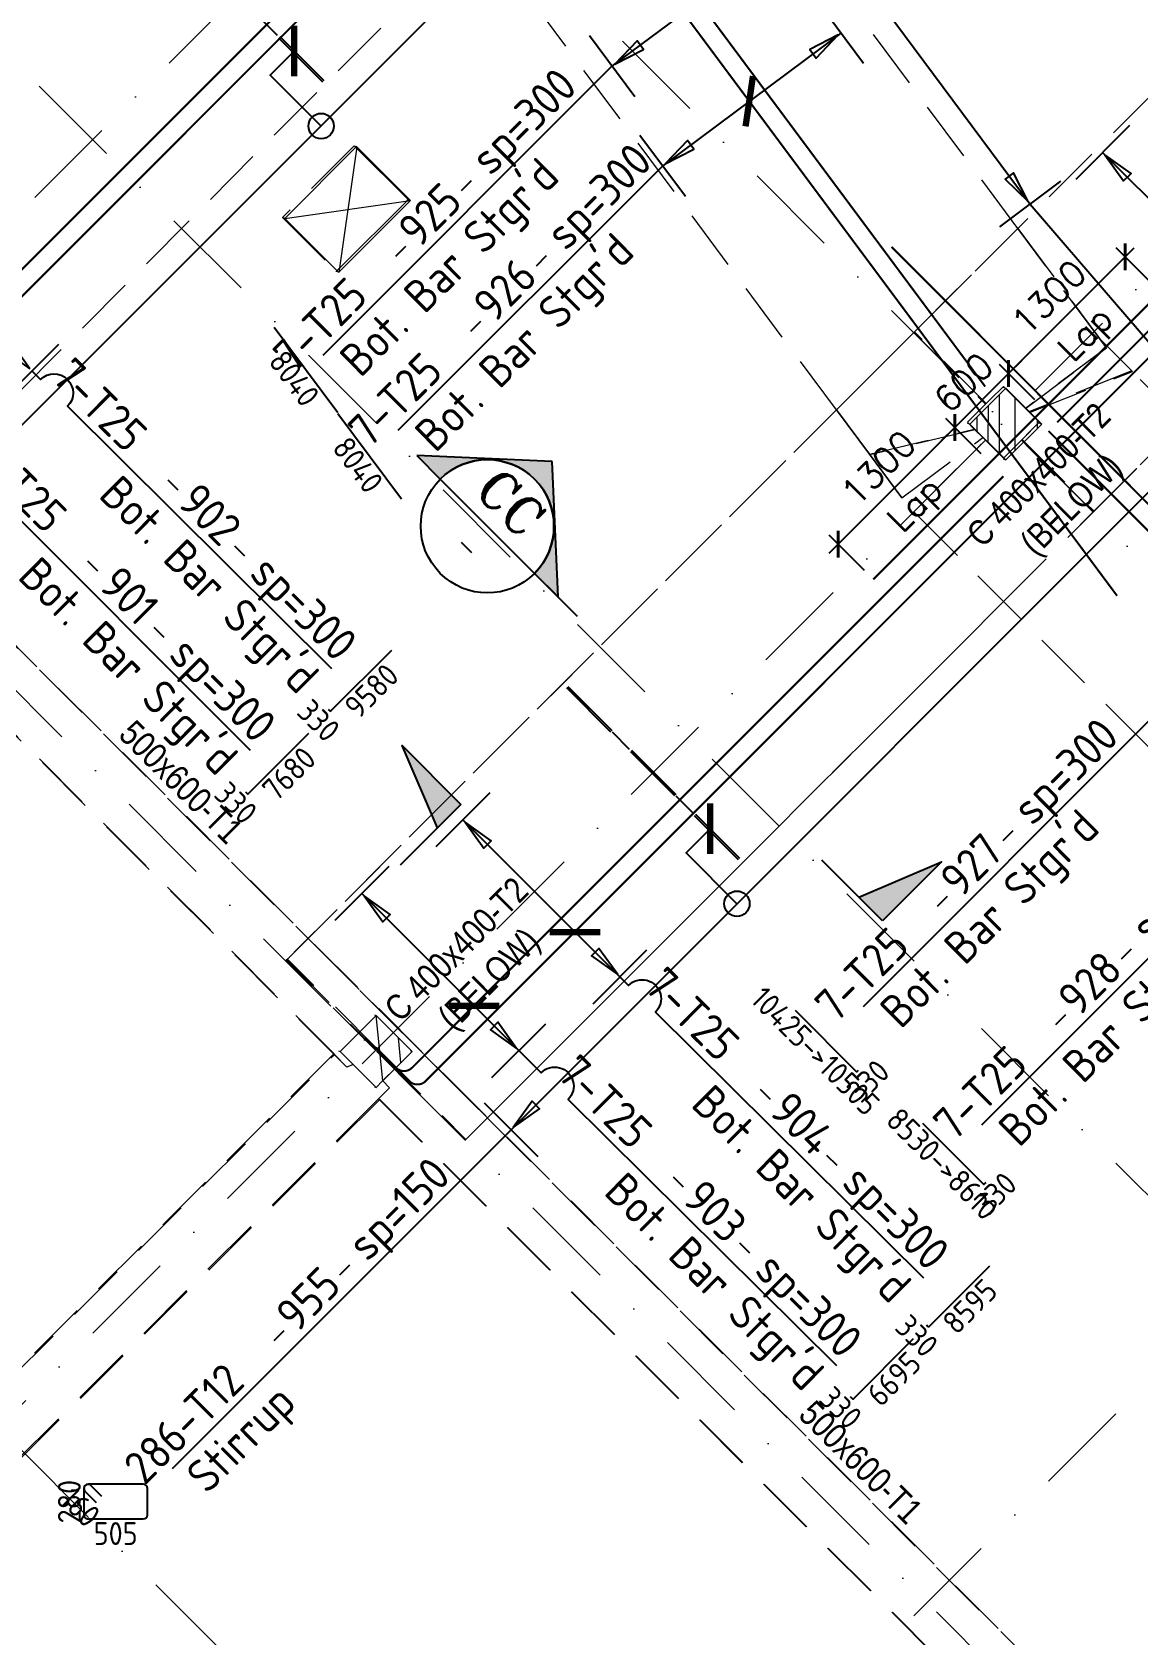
# Model space of a CAD drawing. Extents: x 660761725 to 1323371458, y 2734871439 to 5470067957.
# Drawn here: x 662195177 to 662203893, y 2735035798 to 2735048426 of the extents above; entities that cross this region are included whole.
import ezdxf
from ezdxf.enums import TextEntityAlignment as Align

# ---------------------------------------------------------------- set-up
doc = ezdxf.new("R2010")
doc.units = 0
for name, pattern in [('AXES', [1.95, 1.2, -0.25, 0.25, -0.25]), ('Hidden', [714.375, 476.25, -238.125]), ('sbp_axis_short', [10, 5, -2.5, 0, -2.5])]:
    doc.linetypes.add(name, pattern=pattern)
doc.layers.add('A-DETL', color=5, linetype='Continuous', lineweight=9, true_color=0x0000ff)
for name, color, linetype, lineweight in [('A-FLOR-PATT', 7, 'Continuous', 15), ('A-GENM', 7, 'Continuous', 9), ('A-ROOF', 7, 'Continuous', 15), ('S-BEAM-IDEN', 2, 'Continuous', 9), ('S-COLS-IDEN', 7, 'Continuous', 9), ('S-GRID', 7, 'Continuous', 9)]:
    doc.layers.add(name, color=color, linetype=linetype, lineweight=lineweight)
for name, color, linetype in [('S-AXIS', 20, 'AXES'), ('S-DIMI', 100, 'Continuous'), ('S-RBAR-T12', 151, 'Continuous'), ('S-RBAR-T25', 51, 'Continuous'), ('S-RDIMO', 8, 'Continuous'), ('S-RSYMB', 7, 'Continuous'), ('S-SCEL-INDT', 222, 'Continuous'), ('S-SIMPLETEXT', 7, 'Continuous'), ('S-TXT', 3, 'Continuous')]:
    doc.layers.add(name, color=color, linetype=linetype)
doc.styles.add('Arial Narrow_1', font='ARIALN.TTF', dxfattribs={"height": 199.9999999999998})
doc.styles.add('ARMACAD', font='isocp.shx')
doc.styles.add('ROMANS', font='romans.shx')
doc.styles.add('ROMANT', font='romant')
doc.dimstyles.new('S-DIMI-100', dxfattribs={"dimscale": 100, "dimtxt": 2, "dimasz": 1.5, "dimexe": 1, "dimexo": 1, "dimgap": 1, "dimtad": 1, "dimdec": 0, "dimzin": 12, "dimdsep": 46, "dimtxsty": 'ROMANS', "dimblk": 'ARCHTICK', "dimcen": 0.09, "dimdle": 1, "dimclrd": 8, "dimclre": 8, "dimclrt": 4, "dimadec": 0, "dimazin": 3, "dimtfac": 1, "dimtdec": 0, "dimtix": 1, "dimtmove": 1, "dimatfit": 3, "dimtolj": 1, "dimtzin": 0, "dimarcsym": 0})
pattern_1 = [(74.99999999999999, (0, 0), (-153.3407249233896, 41.08752341002518), [])]

# ---------------------------------------------------------------- blocks, each defined once
blk = doc.blocks.new('I am… All Range.')
at = {"layer": 'S-GRID', "color": 8, "linetype": 'sbp_axis_short', "lineweight": 13, "ltscale": 150}
for p, q in [((662618010.1861551, 2734519029.21969), (662684113.7569702, 2734585132.790505)), ((662622712.44625, 2734514326.959595), (662688816.0170653, 2734580430.53041)), ((662627061.1529542, 2734509978.252891), (662693164.7237693, 2734576081.823706)), ((662633250.0153042, 2734558448.266124), (662661869.4970862, 2734529828.784341)), ((662630775.1415697, 2734555973.392389), (662659394.7554803, 2734527353.778479)), ((662628300.2678357, 2734553498.518655), (662656919.881746, 2734524878.904745)), ((662625330.4193549, 2734550528.670175), (662653950.0332651, 2734521909.056264))]:
    blk.add_line(p, q, dxfattribs=at)
blk = doc.blocks.new('*U1141')
at = {"layer": 'S-SCEL-INDT'}
blk.add_line((-1.598034076772778e-05, -9.017526509425661), (-4.236298395894313e-05, 0), dxfattribs=at)
blk.add_lwpolyline([(-1.598034251388655e-05, -9.017526509426535), (-2.729673832266011e-05, -5.517526509764139), (8.74998401881464, -9.017498218424205), (-1.598034251388655e-05, -9.017526509426535)], dxfattribs=at)
blk.add_solid([(8.749984018815223, -9.017498218424496), (-1.598034076772778e-05, -9.017526509423043), (4.374978361036412, -7.267512364094754), (-2.729674239717861e-05, -5.517526509763265)], dxfattribs=at)
blk = doc.blocks.new('I am… Limitless.')
at = {"layer": 'S-SCEL-INDT', "xscale": 75.00000000000097, "yscale": 75.00000000000097, "zscale": 75.00000000000097, "rotation": 135.000370696447}
blk.add_blockref('*U1141', (662358077.3189995, 2734538167.911147), dxfattribs=at)
blk = doc.blocks.new('I am… Atomic.')
at = {"layer": 'A-FLOR-PATT', "transparency": 33554600}
h = blk.add_hatch(dxfattribs=at)
h.set_pattern_fill('ANSI31', color=8, scale=50, angle=30, style=0)
h.set_pattern_definition(pattern_1)
edge = h.paths.add_edge_path()
edge.add_line((662389967.6433319, 2734579123.010657), (662390007.8012236, 2734579503.468677))
edge.add_line((662342114.705975, 2734544592.546931), (662390007.8012234, 2734579503.468677))
edge.add_line((662363195.8073889, 2734559608.047176), (662389967.7690635, 2734579123.040917))
edge.add_line((662362417.6524743, 2734559040.823584), (662363719.8899552, 2734559990.06879))
edge.add_line((662346720.4841449, 2734547598.623516), (662362783.6519626, 2734559307.613063))
edge.add_line((662345821.5310795, 2734546943.346041), (662347578.010761, 2734548223.703842))
edge.add_line((662342292.6126368, 2734544370.997322), (662346307.4227723, 2734547297.529027))
edge.add_line((662325865.2845687, 2734528370.671522), (662342114.6925843, 2734544592.5523))
edge.add_line((662340490.7204528, 2734542572.157625), (662342149.9785906, 2734544228.604904))
edge.add_line((662339422.0417168, 2734541505.28928), (662341320.3495216, 2734543400.381265))
edge.add_line((662336597.6306283, 2734538685.662872), (662340136.8031961, 2734542218.839921))
edge.add_line((662332705.8949801, 2734534800.520002), (662336243.7133716, 2734538332.345168))
edge.add_line((662332253.0745114, 2734534348.466631), (662332782.9359009, 2734534877.430412))
edge.add_line((662326312.3910785, 2734528417.846987), (662332351.9776915, 2734534447.202265))
edge.add_line((662325865.2845687, 2734528370.671522), (662326312.3910785, 2734528417.846987))
h = blk.add_hatch(dxfattribs=at)
h.set_pattern_fill('ANSI31', color=8, scale=50, angle=30, style=0)
h.set_pattern_definition(pattern_1)
edge = h.paths.add_edge_path()
edge.add_line((662389967.6433319, 2734579123.010657), (662390007.8012236, 2734579503.468677))
edge.add_line((662390178.8400514, 2734578972.951882), (662393574.2351673, 2734576558.543434))
edge.add_line((662390389.9110394, 2734578822.862847), (662389967.7690635, 2734579123.040917))
edge.add_line((662401600.1085552, 2734571260.373601), (662390007.8012234, 2734579503.468677))
edge.add_line((662401045.2346829, 2734570742.112331), (662400996.5411683, 2734571280.666277))
edge.add_line((662400996.5411683, 2734571280.666277), (662391834.41239, 2734577795.702194))
edge.add_line((662401631.7932035, 2734570909.939), (662401600.1085552, 2734571260.373601))
edge.add_line((662398386.0115408, 2734568087.393885), (662401045.2346829, 2734570742.112331))
edge.add_line((662378065.801715, 2734545768.423274), (662383150.2610395, 2734551353.010825))
edge.add_line((662383150.2610395, 2734551353.010825), (662388234.7203641, 2734556937.598375))
edge.add_line((662388234.7203641, 2734556937.598375), (662393319.1796887, 2734562522.185926))
edge.add_line((662393319.1796887, 2734562522.185926), (662398403.6390133, 2734568106.773477))
edge.add_line((662377177.0145457, 2734544792.211362), (662378389.7704264, 2734546124.258873))
edge.add_line((662345219.5168241, 2734509691.243385), (662350637.7770958, 2734515642.46591))
edge.add_line((662350637.7770958, 2734515642.46591), (662356056.0373675, 2734521593.688435))
edge.add_line((662356056.0373675, 2734521593.688435), (662361474.2976393, 2734527544.91096))
edge.add_line((662361474.2976393, 2734527544.91096), (662366892.5579109, 2734533496.133485))
edge.add_line((662366892.5579109, 2734533496.133485), (662372310.8181826, 2734539447.35601))
edge.add_line((662372310.8181826, 2734539447.35601), (662377729.0784543, 2734545398.578536))
edge.add_line((662345267.5598451, 2734509156.384884), (662400082.3408674, 2734569362.972085))
edge.add_line((662401418.6805061, 2734570690.601139), (662400941.3227103, 2734570214.051982))
edge.add_line((662400082.3408674, 2734569362.972085), (662401631.7932035, 2734570909.939))
h = blk.add_hatch(dxfattribs=at)
h.set_pattern_fill('ANSI31', color=8, scale=50, angle=30, style=0)
h.set_pattern_definition(pattern_1)
edge = h.paths.add_edge_path()
edge.add_line((662345468.2720397, 2734510142.524049), (662345661.1307589, 2734509588.669044))
edge.add_line((662345219.5168241, 2734509691.243385), (662350637.7770958, 2734515642.46591))
edge.add_line((662350637.7770958, 2734515642.46591), (662356056.0373675, 2734521593.688435))
edge.add_line((662356056.0373675, 2734521593.688435), (662361474.2976393, 2734527544.91096))
edge.add_line((662361474.2976393, 2734527544.91096), (662366892.5579109, 2734533496.133485))
edge.add_line((662366892.5579109, 2734533496.133485), (662372310.8181826, 2734539447.35601))
edge.add_line((662372310.8181826, 2734539447.35601), (662377729.0784543, 2734545398.578536))
edge.add_line((662345267.5598451, 2734509156.384884), (662400082.3408674, 2734569362.972085))
h = blk.add_hatch(dxfattribs=at)
h.set_pattern_fill('ANSI31', color=8, scale=50, angle=30, style=0)
h.set_pattern_definition(pattern_1)
h.paths.add_polyline_path([(662362567.9684874, 2734541642.178336), (662362850.2918742, 2734541359.375729), (662363133.0834014, 2734541642.167034), (662362850.7600147, 2734541924.969641)])
h = blk.add_hatch(dxfattribs=at)
h.set_pattern_fill('ANSI31', color=8, scale=50, angle=30, style=0)
h.set_pattern_definition(pattern_1)
edge = h.paths.add_edge_path()
edge.add_line((662357706.9899211, 2734536596.595578), (662357886.9441632, 2734536416.335824))
edge.add_line((662357939.1635076, 2734536467.841231), (662358170.2453629, 2734536698.922924))
edge.add_line((662357886.9441632, 2734536416.335824), (662357938.8505493, 2734536468.154367))
edge.add_line((662357604.3309788, 2734536699.25454), (662357706.9899211, 2734536596.595578))
edge.add_line((662357887.1224893, 2734536982.045852), (662357604.3309788, 2734536699.25454))
edge.add_line((662358170.2453629, 2734536698.922924), (662357887.1224893, 2734536982.045852))
at = {"layer": 'A-DETL', "color": 8, "linetype": 'Hidden', "lineweight": 9}
for p, q in [((662357715.1738346, 2734543834.912834), (662357148.9062397, 2734543269.604491)), ((662357727.724794, 2734543822.361866), (662357715.1738346, 2734543834.912834)), ((662357715.1738346, 2734543834.912834), (662357733.1519694, 2734543827.709749)), ((662357148.9062397, 2734543269.604491), (662357573.5902016, 2734542844.920238)), ((662357166.8843747, 2734543262.401406), (662357148.9062397, 2734543269.604491)), ((662357573.5902016, 2734542844.920238), (662357578.9471891, 2734542850.268151)), ((662357591.4512779, 2734542837.764053), (662357573.5902016, 2734542844.920238)), ((662364156.989607, 2734530781.92594), (662352854.1594731, 2734542085.231205)), ((662352856.9098378, 2734542087.986068), (662364159.7371086, 2734530784.677935)), ((662362850.7600147, 2734541924.969641), (662362567.9684874, 2734541642.178336)), ((662362830.1465198, 2734541933.228604), (662362850.7600147, 2734541924.969641)), ((662363133.0834014, 2734541642.167034), (662362850.7600147, 2734541924.969641)), ((662362547.0126108, 2734541650.574477), (662362567.9684874, 2734541642.178336)), ((662362567.9684874, 2734541642.178336), (662362850.2918742, 2734541359.375729)), ((662362850.2918742, 2734541359.375729), (662363133.0834014, 2734541642.167034)), ((662363132.9666896, 2734541642.213795), (662363113.2691132, 2734541650.105788)), ((662362830.1352042, 2734541367.451661), (662362850.1751623, 2734541359.42249)), ((662357614.692152, 2734536617.505022), (662353204.5516435, 2734541027.830918)), ((662353213.3081869, 2734541024.322538), (662357561.5727153, 2734536675.873019)), ((662357887.1224893, 2734536982.045852), (662357604.3309788, 2734536699.25454)), ((662357875.3031129, 2734536986.781381), (662357887.1224893, 2734536982.045852)), ((662358170.2453629, 2734536698.922924), (662357887.1224893, 2734536982.045852)), ((662357553.111309, 2734536679.26315), (662351963.4553444, 2734531094.343599)), ((662351971.9167507, 2734531090.953468), (662357561.5727153, 2734536675.873019)), ((662357656.0126348, 2734536576.182803), (662357553.111309, 2734536679.26315)), ((662357553.111309, 2734536679.26315), (662357561.5727153, 2734536675.873019)), ((662357592.1692039, 2734536704.127254), (662357604.3309788, 2734536699.25454)), ((662357604.3309788, 2734536699.25454), (662357706.9899211, 2734536596.595578)), ((662357939.1635076, 2734536467.841231), (662358170.2453629, 2734536698.922924)), ((662358170.2453629, 2734536698.922924), (662358158.4257063, 2734536703.658565)), ((662357706.9899211, 2734536596.595578), (662357656.0126348, 2734536576.182803)), ((662357706.9899211, 2734536596.595578), (662357886.9441632, 2734536416.335824)), ((662357875.2917974, 2734536421.004438), (662357886.8274515, 2734536416.382585)), ((662357886.9441632, 2734536416.335824), (662357938.8505493, 2734536468.154367)), ((662357938.8505493, 2734536468.154367), (662357939.1635076, 2734536467.841231)), ((662357994.0656902, 2734536412.892488), (662357939.1635076, 2734536467.841231)), ((662350497.8719653, 2734528923.893819), (662357993.6440659, 2734536413.314352)), ((662357915.4686385, 2734536321.962039), (662352325.820084, 2734530737.049892)), ((662357906.7160728, 2734536325.468826), (662357994.0656902, 2734536412.892488)), ((662357906.7160728, 2734536325.468826), (662357915.4686385, 2734536321.962039)), ((662363803.4928061, 2734530428.444213), (662357906.7160728, 2734536325.468826)), ((662357915.4686385, 2734536321.962039), (662363806.1121893, 2734530431.06788)), ((662357994.0656902, 2734536412.892488), (662357993.6440659, 2734536413.314352))]:
    blk.add_line(p, q, dxfattribs=at)
at = {"layer": 'A-GENM', "color": 8}
for p, q in [((662357734.6304992, 2734543827.117364), (662357592.532525, 2734542837.330843)), ((662357169.0474447, 2734543261.534754), (662358158.1155794, 2734543402.913453))]:
    blk.add_line(p, q, dxfattribs=at)
at = {"layer": 'A-ROOF', "color": 8, "lineweight": 13}
for p, q in [((662357166.8843747, 2734543262.401406), (662357733.1519694, 2734543827.709749)), ((662358139.8577964, 2734543410.228581), (662357727.7598732, 2734543822.326787)), ((662357733.1519694, 2734543827.709749), (662358157.8359314, 2734543403.025496)), ((662358157.5996741, 2734543402.789639), (662357592.8170696, 2734542838.963771)), ((662357597.031894, 2734542868.32222), (662358128.1961162, 2734543398.586656)), ((662358128.3131882, 2734543398.70353), (662358139.8577964, 2734543410.228581)), ((662358157.8359314, 2734543403.025496), (662358139.8577964, 2734543410.228581)), ((662358157.8359314, 2734543403.025496), (662358157.7167461, 2734543402.906513)), ((662357591.5683366, 2734542837.717153), (662357166.8843747, 2734543262.401406)), ((662357578.9822979, 2734542850.3032), (662357596.9148962, 2734542868.205421)), ((662357592.700072, 2734542838.846971), (662357591.5683366, 2734542837.717153))]:
    blk.add_line(p, q, dxfattribs=at)
at = {"layer": 'S-BEAM-IDEN', "color": 8, "char_height": 199.9999999999998, "width": 1539.239999999998, "attachment_point": 1, "rotation": 314.9987998853191, "style": 'Arial Narrow_1'}
for insert in [(662355989.1093607, 2734539325.478095), (662361347.7209812, 2734533966.641987)]:
    blk.add_mtext('500x600-T1', dxfattribs=dict(at, insert=insert))
at = {"layer": 'S-COLS-IDEN', "color": 8, "char_height": 199.9999999999998, "attachment_point": 1, "rotation": 44.99999999999995, "style": 'Arial Narrow_1'}
for s, insert, width in [('C 400x400-T2', (662362523.9948907, 2734540800.585989), 1819.830624999998), ('(BELOW)', (662362944.9443963, 2734540735.104955), 1218.564999999999), ('C 400x400-T2', (662357935.0523623, 2734537062.748274), 1819.830624999998), ('(BELOW)', (662358356.001868, 2734536997.26724), 1218.564999999999)]:
    blk.add_mtext(s, dxfattribs=dict(at, insert=insert, width=width))
blk = doc.blocks.new('I am… Domination.')
at = {"layer": 'S-RDIMO', "color": 9, "linetype": 'Hidden', "lineweight": 9}
for p, q in [((662367570.6164281, 2734547809.122019), (662362125.8864281, 2734542364.412019)), ((662362944.7589397, 2734543183.281523), (662360127.1281942, 2734546970.18777)), ((662354062.7858651, 2734540878.392802), (662358697.9944893, 2734545540.518363)), ((662361515.3690991, 2734541753.956364), (662358697.9944893, 2734545540.518363)), ((662362944.7589397, 2734543183.281523), (662362131.2767371, 2734542369.802308)), ((662362131.2946087, 2734542369.854002), (662362944.7589309, 2734543183.281514)), ((662362243.467552, 2734542482.021869), (662362944.7589397, 2734543183.281523)), ((662362944.7589397, 2734543183.281523), (662363644.7363534, 2734542242.509264)), ((662363592.0218157, 2734542313.3578), (662362944.7589463, 2734543183.281514)), ((662362125.920823, 2734542364.480459), (662362243.467552, 2734542482.021869)), ((662362125.920823, 2734542364.446412), (662357176.180823, 2734537415.206412)), ((662361515.3690991, 2734541753.956364), (662362125.8864281, 2734542364.446066)), ((662362125.8864281, 2734542364.412019), (662362691.1535116, 2734541799.142859)), ((662362131.3117826, 2734542369.836827), (662362125.920823, 2734542364.446412)), ((662362125.920823, 2734542364.446414), (662362131.2767371, 2734542369.802308)), ((662362125.920823, 2734542364.446412), (662362691.1672715, 2734541799.142859)), ((662362696.5506907, 2734541804.526278), (662362131.2767371, 2734542369.802308)), ((662362696.5579588, 2734541804.533546), (662362131.3117826, 2734542369.836827)), ((662363644.7363534, 2734542242.509264), (662363004.863881, 2734541765.640729)), ((662363644.7363534, 2734542242.509264), (662363004.863881, 2734541765.640729)), ((662363004.9250782, 2734541765.579532), (662363645.0322974, 2734542242.111514)), ((662363004.9630977, 2734541765.541512), (662363645.1900337, 2734542241.899516)), ((662363644.7363534, 2734542242.509264), (662363592.0218157, 2734542313.3578)), ((662363592.0218157, 2734542313.3578), (662363644.7363534, 2734542242.509264)), ((662363843.4957453, 2734542061.419193), (662363592.0218157, 2734542313.3578)), ((662363843.4957453, 2734542061.419193), (662363592.0218157, 2734542313.3578)), ((662363644.7363534, 2734542242.509264), (662363592.0218157, 2734542313.3578)), ((662363645.1900337, 2734542241.899516), (662363645.0322974, 2734542242.111514)), ((662363843.4957453, 2734542061.419193), (662363032.7660888, 2734541737.738521)), ((662363037.9003142, 2734541732.604296), (662363848.6231993, 2734542056.282264)), ((662364247.0366999, 2734541657.132569), (662363843.4957453, 2734542061.419193)), ((662363848.6231993, 2734542056.282264), (662363843.4957453, 2734542061.419193)), ((662363848.6231993, 2734542056.282264), (662363843.4957453, 2734542061.419193)), ((662362831.2645102, 2734541939.240098), (662362729.4225518, 2734541837.398139)), ((662363004.8638768, 2734541765.640733), (662362831.2645112, 2734541939.240099)), ((662361515.3690991, 2734541753.956364), (662357188.2259278, 2734537427.2503)), ((662361775.2839361, 2734541404.629851), (662361515.3690991, 2734541753.956364)), ((662361515.3690991, 2734541753.956364), (662361775.2839361, 2734541404.629851)), ((662362548.4217987, 2734541656.397387), (662362691.1672715, 2734541799.142859)), ((662362691.1603916, 2734541799.135979), (662362548.4217987, 2734541656.397387)), ((662362696.5579588, 2734541804.533546), (662362691.1672715, 2734541799.142859)), ((662362729.4225518, 2734541837.398139), (662362696.5579588, 2734541804.533546)), ((662363028.2488458, 2734541742.255764), (662363004.9250782, 2734541765.579532)), ((662363028.2488458, 2734541742.255764), (662363032.7660888, 2734541737.738521)), ((662363032.7660888, 2734541737.738521), (662363028.2488458, 2734541742.255764)), ((662363032.7660888, 2734541737.738521), (662363080.5910004, 2734541689.91361)), ((662363037.9003142, 2734541732.604296), (662363032.7660888, 2734541737.738521)), ((662363114.1072237, 2734541656.397387), (662363037.9003142, 2734541732.604296)), ((662361775.2839361, 2734541404.629851), (662362602.184615, 2734541602.63457)), ((662362606.82282, 2734541597.996365), (662361778.9144983, 2734541399.750362)), ((662362548.4217987, 2734541656.397387), (662362602.184615, 2734541602.63457)), ((662362602.184615, 2734541602.63457), (662362606.82282, 2734541597.996365)), ((662362606.82282, 2734541597.996365), (662362668.8226666, 2734541535.996519)), ((662363114.1072237, 2734541656.397387), (662362913.6144422, 2734541455.904605)), ((662363080.5910004, 2734541689.91361), (662362958.5141697, 2734541568.061938)), ((662362979.3928837, 2734541521.683046), (662363114.1072237, 2734541656.397387)), ((662363080.5910004, 2734541689.91361), (662363114.1072237, 2734541656.397387)), ((662363540.0457435, 2734540950.178628), (662364247.0366689, 2734541657.132538)), ((662364247.0366999, 2734541657.132569), (662363540.0973932, 2734540950.195859)), ((662363544.8427671, 2734540954.9754), (662364247.0366999, 2734541657.132569)), ((662363545.487702, 2734540955.586149), (662364247.0366999, 2734541657.132569)), ((662362030.7696918, 2734541061.256042), (662362668.8226666, 2734541535.996519)), ((662362031.2340719, 2734541060.631913), (662362668.9361641, 2734541535.883021)), ((662362125.2331793, 2734540951.815254), (662362689.639052, 2734541515.180133)), ((662362689.7601113, 2734541515.059074), (662362125.8319284, 2734540951.215399)), ((662362689.639052, 2734541515.180133), (662362668.9361641, 2734541535.883021)), ((662362668.9361641, 2734541535.883021), (662362689.639052, 2734541515.180133)), ((662362689.7601113, 2734541515.059074), (662362703.8819133, 2734541500.937272)), ((662362703.8819133, 2734541500.937272), (662362808.2078526, 2734541396.611332)), ((662362958.5141697, 2734541568.061938), (662362797.4872087, 2734541407.331976)), ((662362913.6144422, 2734541455.904605), (662362973.9956976, 2734541516.285861)), ((662363540.0629513, 2734540950.161419), (662362973.9956976, 2734541516.285861)), ((662362974.0025846, 2734541516.292747), (662362979.3863848, 2734541521.676548)), ((662363540.0973932, 2734540950.195859), (662362974.0025846, 2734541516.292747)), ((662362979.7554421, 2734541521.307453), (662363545.4536493, 2734540955.552096)), ((662362979.7634612, 2734541521.312468), (662363545.487702, 2734540955.586149)), ((662362030.7696918, 2734541061.256042), (662361775.2839361, 2734541404.629851)), ((662361775.2839361, 2734541404.629851), (662362030.7696918, 2734541061.256042)), ((662361778.9144983, 2734541399.750362), (662361775.2839361, 2734541404.629851)), ((662361775.2839361, 2734541404.629851), (662361778.9144983, 2734541399.750362)), ((662362831.2645112, 2734541373.554674), (662362797.4872087, 2734541407.331976)), ((662362831.2645112, 2734541373.554674), (662362913.6144422, 2734541455.904605)), ((662362913.6144422, 2734541455.904605), (662362831.2645112, 2734541373.554674)), ((662362031.2340719, 2734541060.631913), (662362030.7696918, 2734541061.256042)), ((662362125.8319284, 2734540951.215399), (662362125.2331793, 2734540951.815254)), ((662362125.2331793, 2734540951.815254), (662368321.7431793, 2734534743.855254)), ((662362125.8319284, 2734540951.215399), (662362133.6734331, 2734540943.359405)), ((662362133.6734331, 2734540943.359405), (662362832.785547, 2734540242.955461)), ((662362832.785547, 2734540242.955461), (662363545.4539108, 2734540955.551834)), ((662362832.785547, 2734540242.955461), (662363540.0457438, 2734540950.178628)), ((662363540.0629513, 2734540950.161419), (662363545.4539108, 2734540955.551834)), ((662363540.0629513, 2734540950.195835), (662363544.8427671, 2734540954.9754)), ((662363545.487702, 2734540955.586149), (662363540.0973932, 2734540950.195859)), ((662362832.785547, 2734540242.955461), (662358603.3994505, 2734536013.996598)), ((662358765.2004337, 2734536175.781237), (662362832.785547, 2734540242.955461)), ((662357351.0164931, 2734537590.024421), (662358765.2004337, 2734536175.781237)), ((662358765.2004337, 2734536175.781237), (662357351.0164931, 2734537590.024421)), ((662357188.2259278, 2734537427.2503), (662357181.5717826, 2734537420.596827)), ((662357903.1915835, 2734536713.254565), (662357188.2259278, 2734537427.2503)), ((662357176.180823, 2734537415.206412), (662357181.5717826, 2734537420.596827)), ((662357885.2460226, 2734536706.069579), (662357176.180823, 2734537415.206412)), ((662357181.5717826, 2734537420.596827), (662357902.3062669, 2734536699.78953)), ((662358590.3229513, 2734536000.921419), (662357890.6254784, 2734536700.689579)), ((662357902.3062669, 2734536699.78953), (662358595.7139108, 2734536006.311834)), ((662358603.3994505, 2734536013.996598), (662358765.2004337, 2734536175.781237)), ((662358603.3994505, 2734536013.996598), (662358590.3229513, 2734536000.921419)), ((662358595.7139108, 2734536006.311834), (662358590.3229513, 2734536000.921419)), ((662358595.7139108, 2734536006.311834), (662358603.3994505, 2734536013.996598))]:
    blk.add_line(p, q, dxfattribs=at)
blk = doc.blocks.new('_ARCHTICK')
at = {"color": 0, "linetype": 'ByBlock', "const_width": 0.15}
blk.add_lwpolyline([(-0.5, -0.5), (0.5, 0.5)], dxfattribs=at)
blk = doc.blocks.new('*D717')
at = {"layer": 'S-DIMI', "color": 8, "lineweight": -2, "transparency": 16777216}
for p, q in [((662201459.524688, 2735044320.922355), (662202520.1557002, 2735045381.623812)), ((662202656.411715, 2735045103.960186), (662202378.734344, 2735045381.619116)), ((662201737.1973628, 2735044184.684781), (662201459.5199916, 2735044462.343711))]:
    blk.add_line(p, q, dxfattribs=at)
at = {"layer": 'S-DIMI', "color": 8, "lineweight": -2, "transparency": 16777216, "xscale": 150, "yscale": 150, "zscale": 150}
for p, rotation in [((662202449.4473703, 2735045310.910786), 45.00190267468847), ((662201530.2330179, 2735044391.635381), 225.0019026746884)]:
    blk.add_blockref('_ARCHTICK', p, dxfattribs=dict(at, rotation=rotation))
at = {"layer": 'S-DIMI', "color": 4, "transparency": 16777216, "char_height": 200, "attachment_point": 5, "rotation": 45.00190267468847, "style": 'ROMANS'}
for s, insert in [('\\A1;1300', (662201848.4141418, 2735044992.689744)), ('\\A1;Lap', (662202154.8372556, 2735044686.28698))]:
    blk.add_mtext(s, dxfattribs=dict(at, insert=insert))
blk = doc.blocks.new('*D718')
at = {"layer": 'S-DIMI', "color": 8, "lineweight": -2, "transparency": 16777216}
for p, q in [((662202449.4473699, 2735045310.910786), (662202873.6973497, 2735045735.188944)), ((662203080.6616952, 2735045528.238343), (662202802.9843234, 2735045805.897274)), ((662202873.6973497, 2735045735.188944), (662202979.7598444, 2735045841.258483)), ((662202656.4117153, 2735045103.960186), (662202378.7343436, 2735045381.619116)), ((662202449.4473699, 2735045310.910786), (662202343.3848752, 2735045204.841247))]:
    blk.add_line(p, q, dxfattribs=at)
at = {"layer": 'S-DIMI', "color": 8, "lineweight": -2, "transparency": 16777216, "xscale": 150, "yscale": 150, "zscale": 150}
for p, rotation in [((662202873.6973497, 2735045735.188944), 225.0019026746884), ((662202449.4473699, 2735045310.910786), 45.00190267468847)]:
    blk.add_blockref('_ARCHTICK', p, dxfattribs=dict(at, rotation=rotation))
at = {"layer": 'S-DIMI', "color": 4, "transparency": 16777216, "insert": (662202520.1463076, 2735045664.466525), "char_height": 200, "attachment_point": 5, "rotation": 45.00190267468847, "style": 'ROMANS'}
blk.add_mtext('\\A1;600', dxfattribs=at)
blk = doc.blocks.new('*D719')
at = {"layer": 'S-DIMI', "color": 8, "lineweight": -2, "transparency": 16777216}
for p, q in [((662202802.9890202, 2735045664.475917), (662203863.6079048, 2735046725.165246)), ((662203999.8639197, 2735046447.50162), (662203722.1865486, 2735046725.16055)), ((662203080.6616952, 2735045528.238343), (662202802.9843239, 2735045805.897273))]:
    blk.add_line(p, q, dxfattribs=at)
at = {"layer": 'S-DIMI', "color": 8, "lineweight": -2, "transparency": 16777216, "xscale": 150, "yscale": 150, "zscale": 150}
for p, rotation in [((662203792.8995749, 2735046654.452219), 45.00190267468847), ((662202873.6973501, 2735045735.188943), 225.0019026746884)]:
    blk.add_blockref('_ARCHTICK', p, dxfattribs=dict(at, rotation=rotation))
at = {"layer": 'S-DIMI', "color": 4, "transparency": 16777216, "char_height": 200, "attachment_point": 5, "rotation": 45.00190267468847, "style": 'ROMANS'}
for s, insert in [('\\A1;1300', (662203191.87241, 2735046336.237241)), ('\\A1;Lap', (662203498.2955239, 2735046029.834477))]:
    blk.add_mtext(s, dxfattribs=dict(at, insert=insert))
blk = doc.blocks.new('cadf_10')
at = {"color": 1}
for p, q in [((-4.158496580606208, 1.201089783226742), (-5.644468778018359, 1.201089783226742)), ((4.158496580606207, 1.201089783226742), (5.644468778018359, 1.201089783226742))]:
    blk.add_line(p, q, dxfattribs=at)
at = {"style": 'ARMACAD'}
for tag, p in [('$COM1', (-10.93526643674234, 2.542619974829577)), ('$COM2', (-9.757982686735758, -5.302973364669228))]:
    blk.add_attdef(tag, text='', height=3.5, dxfattribs=at).set_placement(p, align=Align.BOTTOM_RIGHT)
at = {"color": 1, "style": 'ARMACAD'}
blk.add_attdef('$NUM', text='', height=3.5, dxfattribs=at).set_placement((0, 0), align=Align.CENTER)
blk = doc.blocks.new('CADF_02')
at = {"color": 0}
blk.add_lwpolyline([(0, 0), (2.5, -0.4166666679084301), (2.5, 0.4166666679084301)], close=True, dxfattribs=at)
blk = doc.blocks.new('cadf_03')
at = {"color": 8}
blk.add_lwpolyline([(-3.725290298461914e-09, 2.99999999627471), (3.725290298461914e-09, -3.000000007450581)], dxfattribs=at)
blk.add_blockref('CADF_02', (0.2513523101806641, 0), dxfattribs=at)
blk = doc.blocks.new('cadf_04')
at = {"color": 8, "const_width": 0.5000000000000002}
blk.add_lwpolyline([(1.414213560521603, 1.414213564246893), (-1.414213556796312, -1.414213556796312)], dxfattribs=at)
blk = doc.blocks.new('*U931', base_point=(662196993.7376355, 2735042752.301))
at = {"layer": 'S-RSYMB'}
blk.add_lwpolyline([(662196993.7376355, 2735042585.7748), (662197004.3346595, 2735042575.17848, 0.4142135623730951), (662197012.7697043, 2735042575.17876), (662197368.737636, 2735042931.170334)], format="xyb", dxfattribs=at)
at = {"layer": 'S-RSYMB', "style": 'ARMACAD'}
for tag, rotation, p in [('D1', 45.0019026919804, (662197251.7436553, 2735042692.188612)), ('D0', 315.0019028269383, (662196938.050213, 2735042519.486655))]:
    blk.add_attdef(tag, text='', height=135.0000001916604, rotation=rotation, dxfattribs=at).set_placement(p, align=Align.MIDDLE_CENTER)
blk = doc.blocks.new('*U932', base_point=(662197632.593348, 2735043395.094042))
at = {"layer": 'S-RSYMB'}
blk.add_lwpolyline([(662197632.5933481, 2735043224.532169), (662197641.1525563, 2735043215.973529, 0.4142135623730951), (662197647.9655356, 2735043215.973756), (662198007.5933487, 2735043575.625455)], format="xyb", dxfattribs=at)
at = {"layer": 'S-RSYMB', "style": 'ARMACAD'}
for tag, rotation, p in [('D1', 45.00190269124138, (662197888.7694274, 2735043334.813671)), ('D0', 315.001902741265, (662197575.8870176, 2735043159.262864))]:
    blk.add_attdef(tag, text='', height=135.0000002360666, rotation=rotation, dxfattribs=at).set_placement(p, align=Align.MIDDLE_CENTER)
blk = doc.blocks.new('*U943', base_point=(662201663.6432271, 2735037854.712166))
at = {"layer": 'S-RSYMB'}
blk.add_lwpolyline([(662201663.6432271, 2735037691.1534), (662201675.7300669, 2735037679.06631, 0.4142135623730951), (662201685.3513983, 2735037679.06621), (662202038.6432278, 2735038032.350715)], format="xyb", dxfattribs=at)
at = {"layer": 'S-RSYMB', "style": 'ARMACAD'}
for tag, rotation, p in [('D1', 44.99940605659026, (662201922.984641, 2735037794.719871)), ('D0', 314.9994060465892, (662201608.6980547, 2735037624.122528))]:
    blk.add_attdef(tag, text='', height=135.0000002360666, rotation=rotation, dxfattribs=at).set_placement(p, align=Align.MIDDLE_CENTER)
blk = doc.blocks.new('*U944', base_point=(662202350.2919823, 2735038545.348333))
at = {"layer": 'S-RSYMB'}
blk.add_lwpolyline([(662202350.2919824, 2735038376.677108), (662202359.7973546, 2735038367.171538, 0.4142135623730951), (662202367.3637936, 2735038367.17146), (662202725.291983, 2735038725.092228)], format="xyb", dxfattribs=at)
at = {"layer": 'S-RSYMB', "style": 'ARMACAD'}
for tag, rotation, p in [('D1', 44.99940605155381, (662202607.3152162, 2735038485.143252)), ('D0', 314.9994061322606, (662202294.0560764, 2735038310.936995))]:
    blk.add_attdef(tag, text='', height=135.0000002360666, rotation=rotation, dxfattribs=at).set_placement(p, align=Align.MIDDLE_CENTER)
blk = doc.blocks.new('*U977')
at = {"layer": 'S-RBAR-T12'}
for p, q in [((531273.8280999812, -146808.6436227842), (531273.8280999812, -146317.7172823972)), ((531287.8280999812, -146808.6436227842), (531287.8280999812, -146317.7172823972)), ((531273.8231597098, -147520.9570688887), (531273.8231597098, -147030.0307285018)), ((531287.8231597098, -147520.9570688887), (531287.8231597098, -147030.0307285018)), ((531273.8179631385, -148233.2705906912), (531273.8179631385, -147742.3442503042)), ((531287.8179631385, -148233.2705906912), (531287.8179631385, -147742.3442503042))]:
    blk.add_line(p, q, dxfattribs=at)
at = {"layer": 'S-RDIMO'}
for points in [[(531273.8280999812, -146647.1694415276), (531541.567813102, -146647.1694415276), (531541.567813102, -146079.165629837)], [(531280.8280999812, -146827.3762484272), (531280.8178479823, -147016.6528988311)], [(531280.8231597098, -147537.3368043111), (531280.8231597098, -147728.7107175896)]]:
    blk.add_lwpolyline(points, dxfattribs=at)
blk.add_circle((531541.567813102, -146079.165629837), 100, dxfattribs=at)
at = {"layer": 'S-RDIMO', "xscale": -100, "yscale": 100, "zscale": 100, "rotation": 90}
blk.add_blockref('cadf_04', (531273.8280999812, -146647.1694415276), dxfattribs=at)
blk = doc.blocks.new('*U982', base_point=(662196909.9768239, 2735046042.078595))
at = {"layer": 'S-RSYMB'}
blk.add_lwpolyline([(662196909.9768239, 2735046378.079471), (662197409.9768239, 2735045706.07772)], dxfattribs=at)
at = {"layer": 'S-RSYMB', "style": 'ARMACAD'}
blk.add_attdef('D0', text='', height=180, rotation=306.6509321648604, dxfattribs=at).set_placement((662197067.7138013, 2735045973.430692), align=Align.MIDDLE_CENTER)
blk = doc.blocks.new('*U983', base_point=(662198055.4570918, 2735044896.598328))
at = {"layer": 'S-RSYMB'}
blk.add_lwpolyline([(662198055.4570918, 2735045232.599203), (662198555.4570918, 2735044560.597452)], dxfattribs=at)
at = {"layer": 'S-RSYMB', "style": 'ARMACAD'}
blk.add_attdef('D0', text='', height=180, rotation=306.6509321579806, dxfattribs=at).set_placement((662198213.1940691, 2735044827.950424), align=Align.MIDDLE_CENTER)
blk = doc.blocks.new('*U984', base_point=(662201913.5340648, 2735041038.521355))
at = {"layer": 'S-RSYMB'}
blk.add_lwpolyline([(662201675.4420793, 2735041280.45098), (662202156.6863856, 2735040798.317366, 0.4142135623730951), (662202164.9999578, 2735040798.309691), (662202175.4420792, 2735040808.732552)], format="xyb", dxfattribs=at)
at = {"layer": 'S-RSYMB', "style": 'ARMACAD'}
for tag, rotation, p in [('D0', 314.9471094477324, (662201834.6719222, 2735040958.141993)), ('D1', 44.94710948681328, (662202251.4631987, 2735040722.128812))]:
    blk.add_attdef(tag, text='', height=180, rotation=rotation, dxfattribs=at).set_placement(p, align=Align.MIDDLE_CENTER)
blk = doc.blocks.new('*U985', base_point=(662202846.2194232, 2735040105.835996))
at = {"layer": 'S-RSYMB'}
blk.add_lwpolyline([(662202609.2363523, 2735040345.953399), (662203086.4970813, 2735039867.810744, 0.4142135623730951), (662203096.5763979, 2735039867.80144), (662203109.2363523, 2735039880.438043)], format="xyb", dxfattribs=at)
at = {"layer": 'S-RSYMB', "style": 'ARMACAD'}
for tag, rotation, p in [('D0', 314.9471107095036, (662202766.4744083, 2735040025.63989)), ('D1', 44.94711070895219, (662203184.1485571, 2735039792.727433))]:
    blk.add_attdef(tag, text='', height=180, rotation=rotation, dxfattribs=at).set_placement(p, align=Align.MIDDLE_CENTER)
blk = doc.blocks.new('*U1023', base_point=(662196086.1153071, 2735037017.444016))
at = {"layer": 'S-RSYMB'}
blk.add_lwpolyline([(662195947.4459586, 2735037057.961418), (662195861.0246764, 2735037144.3827, 0.6681786379192989), (662195805.3874946, 2735037121.337025), (662195805.3874215, 2735036913.550551, 0.4142135623730951), (662195837.978928, 2735036880.959044), (662196272.7958419, 2735036880.959501, 0.4142135623730951), (662196305.3873484, 2735036913.551007), (662196305.3874215, 2735037121.337481, 0.4142135623730951), (662196272.795915, 2735037153.928988), (662195837.979001, 2735037153.928532, 0.6681786379192989), (662195814.9333258, 2735037098.29135), (662195901.3546079, 2735037011.870068)], format="xyb", dxfattribs=at)
at = {"layer": 'S-RSYMB', "style": 'ARMACAD'}
for tag, rotation, p in [('D0', 89.9999798457609, (662195690.387458, 2735037017.443829)), ('D2', 315, (662195776.8266871, 2735036973.763429)), ('D1', 6.015456699475378e-05, (662196055.3875057, 2735036765.959273))]:
    blk.add_attdef(tag, text='', height=180, rotation=rotation, dxfattribs=at).set_placement(p, align=Align.MIDDLE_CENTER)
blk = doc.blocks.new('*U1143')
at = {"layer": 'S-SCEL-INDT'}
h = blk.add_hatch(color=256, dxfattribs=at)
edge = h.paths.add_edge_path()
edge.add_line((7.000001906104444, 2.263283386128023e-05), (10.50000190576247, 3.394924715394154e-05))
edge.add_line((10.50000190576247, 3.394924715394154e-05), (-2.921335544670001e-05, 9.624999999075953))
edge.add_line((-2.921335544670001e-05, 9.624999999075953), (-10.49999809220753, -3.394923260202631e-05))
edge.add_line((-10.49999809220753, -3.394923260202631e-05), (-6.999998092549504, -2.263281203340739e-05))
edge.add_arc((1.90677747013979e-06, 1.091277068709939e-11), 6.999999999363562, 0.00018525217620890544, 180.0001852521762, ccw=False)
at = {"layer": 'S-SCEL-INDT', "color": 2, "linetype": 'Continuous'}
blk.add_line((-6.999999999228748, 4.272327350918204e-05), (6.999999999228748, -4.272327350918204e-05), dxfattribs=at)
at = {"layer": 'S-SCEL-INDT'}
blk.add_line((13.40845287412958, 4.901550710201263e-05), (7.000001906104444, 2.263283386128023e-05), dxfattribs=at)
blk.add_lwpolyline([(7.000001906104444, 2.263283386128023e-05), (10.50000190576247, 3.394924715394154e-05), (-2.921335544670001e-05, 9.624999999075953), (-10.49999809220753, -3.394923260202631e-05), (-6.999998092549504, -2.263281203340739e-05, -0.9999999999999999)], format="xyb", close=True, dxfattribs=at)
for centre, radius in [((0, 0), 6.999999999370188), ((0, -1.906788384076208e-06), 6.99999999936)]:
    blk.add_circle(centre, radius, dxfattribs=at)
at = {"layer": 'S-SCEL-INDT', "linetype": 'Continuous', "style": 'ROMANT', "flags": 8}
for rotation, p in [(359.9998251523294, (-9.533905540592968e-07, 3.499999999687137)), (0.0001748476705820678, (9.533905540592968e-07, 3.499943417606119))]:
    blk.add_attdef('01', text='', height=4, rotation=rotation, dxfattribs=at).set_placement(p, align=Align.MIDDLE_CENTER)
at = {"layer": 'S-SCEL-INDT', "color": 3, "linetype": 'Continuous', "style": 'ROMANS', "flags": 8}
for rotation, p in [(359.9998251523294, (0, -2.974065839854546)), (0.0001748476705820678, (0, -2.97412474701559))]:
    blk.add_attdef('-', text='', height=2, rotation=rotation, dxfattribs=at).set_placement(p, align=Align.MIDDLE_CENTER)
blk = doc.blocks.new('Fischl von Luftschloss Narfidort')
at = {"layer": 'S-SCEL-INDT', "xscale": 75.0000001229717, "yscale": 75, "zscale": 75.00000000000088, "rotation": 45.05236996231226}
blk.add_blockref('*U1141', (662055124.4503484, 2735041902.423012), dxfattribs=at)
at = {"layer": 'S-TXT', "color": 134}
ref = blk.add_blockref('*U1143', (662052488.6540933, 2735044532.401067), dxfattribs=dict(at, xscale=75.00000015764475, yscale=75, zscale=75.00000000000003, rotation=315.0016654031431))
ref.add_attrib('-', '-', dxfattribs={"layer": 'S-SCEL-INDT', "color": 3, "linetype": 'Continuous', "height": 150, "rotation": 315.001835275646, "style": 'ROMANS', "oblique": 359.9999999999993, "width": 1.00000000210193}).set_placement((662052330.9318948, 2735044374.669699), align=Align.MIDDLE_CENTER)
ref.add_attrib('01', 'CC', dxfattribs={"layer": 'S-SCEL-INDT', "linetype": 'Continuous', "height": 299.9999999999999, "rotation": 315.001835275646, "style": 'ROMANT', "oblique": 359.9999999999993, "width": 1.00000000210193}).set_placement((662052674.2612782, 2735044718.018941), align=Align.MIDDLE_CENTER)

msp = doc.modelspace()

# ---------------------------------------------------------------- linework, layer by layer
at = {"layer": 'S-RBAR-T25', "const_width": 16}
for points in [[(662197889.647934, 2735052083.851776), (662202689.5794864, 2735045632.726961)], [(662203257.3995565, 2735045351.502925), (662209727.3698307, 2735051821.339062)], [(662201807.8178574, 2735044114.081115), (662208277.7881311, 2735050583.917251)], [(662198928.7861947, 2735050435.96406), (662203728.7177445, 2735043984.839247)]]:
    msp.add_lwpolyline(points, dxfattribs=at)
for points in [[(662193306.6499183, 2735044998.626215), (662193466.1077931, 2735044839.17893, 0.4142135623730951), (662193593.0334599, 2735044839.183146), (662200292.8923016, 2735051539.486983)], [(662193200.5865014, 2735045104.694832), (662193360.0443761, 2735044945.247549, 0.4142135623730951), (662193486.970043, 2735044945.251763), (662198843.3691436, 2735050302.006629)], [(662201952.0127914, 2735046733.649961), (662209261.228312, 2735039410.927506, 0.4142135623730951), (662209388.1539253, 2735039410.81034), (662209547.753629, 2735039570.115659)], [(662197992.1545544, 2735040320.063454), (662198151.6054807, 2735040160.609222, 0.4142135623730951), (662198278.531148, 2735040160.607906), (662204282.7127886, 2735046164.665065)], [(662203188.2129694, 2735045282.837242), (662209160.1298871, 2735039299.884627, 0.4142135623730951), (662209287.0555004, 2735039299.767461), (662209446.655204, 2735039459.07278)], [(662197886.0896378, 2735040426.13057), (662198045.5405636, 2735040266.676339, 0.4142135623730951), (662198172.4662309, 2735040266.675023), (662202833.1310884, 2735044927.243254)]]:
    msp.add_lwpolyline(points, format="xyb", dxfattribs=at)
at = {"layer": 'S-RDIMO'}
for p, q in [((662227675.5780106, 2735077910.360334), (662194246.0938246, 2735044478.655753)), ((662200370.0881145, 2735050665.323511), (662203044.2961764, 2735047071.177887)), ((662201154.1132826, 2735049204.092447), (662199749.7096179, 2735048159.151967)), ((662201551.8725271, 2735048418.220375), (662200147.468862, 2735047373.279894)), ((662203614.9940057, 2735047477.705312), (662204852.7686439, 2735046239.905012)), ((662203044.2961764, 2735047071.177887), (662204510.3813283, 2735045364.399049)), ((662204017.1968532, 2735043036.092832), (662201726.8705221, 2735040745.7665)), ((662198572.8369582, 2735042219.858777), (662199810.6118015, 2735040982.05827)), ((662204842.9551213, 2735041996.480382), (662202659.5558805, 2735039813.081141)), ((662197776.125077, 2735041638.650284), (662199013.9002541, 2735040400.849444))]:
    msp.add_line(p, q, dxfattribs=at)
for points in [[(662229150.041131, 2735069977.496277), (662198952.6347035, 2735039778.08413)], [(662199749.7096182, 2735048159.151966), (662197468.599558, 2735045878.041906)], [(662200147.4688624, 2735047373.279894), (662198060.3968437, 2735045286.207875)], [(662198952.6347035, 2735039778.08413), (662196280.5667387, 2735037105.838817)]]:
    msp.add_lwpolyline(points, dxfattribs=at)
for points in [[(662195177.140332, 2735045755.241663), (662195244.0225983, 2735045688.788811, -1), (662195456.8367147, 2735045477.341059), (662197536.0603806, 2735043411.466967)], [(662194435.2478718, 2735045227.668715), (662194609.2218391, 2735045053.946915, -1), (662194821.5076667, 2735044841.968786), (662196897.3937713, 2735042769.091579)], [(662199810.611801, 2735040982.05827), (662199877.8314931, 2735040915.479054, -1), (662200090.9765307, 2735040704.364884), (662202204.2598975, 2735038611.21709)], [(662199013.9002541, 2735040400.849444), (662199189.3954753, 2735040226.997394, -1), (662199402.5229245, 2735040015.865467), (662201517.6111426, 2735037920.580923)]]:
    msp.add_lwpolyline(points, format="xyb", dxfattribs=at)

# ---------------------------------------------------------------- block references
at = {"layer": 'S-AXIS'}
for name, p in [('I am… All Range.', (-447209.0655677319, 503695.4297404289)), ('I am… Atomic.', (-159998.4460368156, 503695.4297404289)), ('I am… Limitless.', (-159998.4460368156, 503695.4297404289)), ('I am… Domination.', (-159998.4460366964, 503695.4297404289)), ('Fischl von Luftschloss Narfidort', (146277.1164488792, 0))]:
    msp.add_blockref(name, p, dxfattribs=at)
at = {"layer": 'S-DIMI'}
for p, rotation in [((662001046.7419354, 2735563231.549795), 306.6534456798595), ((662676569.8981148, 2735320311.554729), 225.0075101404571), ((662679874.1863638, 2735314137.647375), 225.0019077205765)]:
    msp.add_blockref('*U977', p, dxfattribs=dict(at, rotation=rotation))
at = {"layer": 'S-RDIMO', "yscale": 100, "zscale": 100}
for name, p, xscale, rotation in [('cadf_03', (662201551.8725271, 2735048418.220375), 100, 216.6509321690017), ('cadf_03', (662199749.7096179, 2735048159.151967), 100, 36.6509321634676), ('cadf_04', (662200829.8140891, 2735047880.975913), 100, 216.650932159685), ('cadf_03', (662200147.468862, 2735047373.279894), 100, 36.65093216900165), ('cadf_03', (662203614.9940057, 2735047477.705312), 99.99999989552542, 314.9994060951009), ('cadf_03', (662203044.2961764, 2735047071.177887), 100, 126.6509274022352), ('cadf_03', (662195177.1403317, 2735045755.241663), 99.99999986100474, 135.0019027946026), ('cadf_03', (662198572.8369582, 2735042219.858777), 99.99999989552542, 314.9994060951009), ('cadf_03', (662197776.1250768, 2735041638.650284), 99.99999989552542, 314.9994060951009), ('cadf_04', (662199456.9861041, 2735041335.682061), 99.99999989552542, 314.9994060951009), ('cadf_03', (662199810.611801, 2735040982.05827), 99.99999989552542, 134.9994060951009), ('cadf_04', (662198660.2745563, 2735040754.473235), 99.99999989552542, 314.9994060951009), ('cadf_03', (662199013.9002541, 2735040400.849444), 99.99999989552542, 134.9994060951009), ('cadf_03', (662198952.6347035, 2735039778.08413), 100, 45.00190273652895)]:
    msp.add_blockref(name, p, dxfattribs=dict(at, xscale=xscale, rotation=rotation))
at = {"layer": 'S-RSYMB'}
for name, p, values in [('*U982', (662197085.9689356, 2735045765.497121), {'D0': '8040'}), ('*U983', (662197587.9666401, 2735045083.857549), {'D0': '8040'}), ('*U984', (662201429.5230987, 2735040478.028691, -1e-08), {'D0': '10425->10505', 'D1': '330'}), ('*U985', (662202432.9204035, 2735039588.599303, -1e-08), {'D0': '8530->8610', 'D1': '330'}), ('*U1023', (662195866.8431927, 2735036847.753425, -1e-08), {'D0': '280', 'D1': '505', 'D2': '160'})]:
    msp.add_blockref(name, p, dxfattribs=at).add_auto_attribs(values)
at = {"layer": 'S-RSYMB', "xscale": 1.333000004291534, "yscale": 1.33299994468689, "zscale": 1.333}
for name, p, values in [('*U932', (662197511.7985016, 2735043315.912709), {'D0': '330', 'D1': '9580'}), ('*U931', (662196858.6506579, 2735042662.789976), {'D0': '330', 'D1': '7680'}), ('*U944', (662202225.9500831, 2735038466.127244), {'D0': '330', 'D1': '8595'}), ('*U943', (662201624.3408847, 2735037894.97956), {'D0': '330', 'D1': '6695'})]:
    msp.add_blockref(name, p, dxfattribs=at).add_auto_attribs(values)
at = {"layer": 'S-SIMPLETEXT'}
ref = msp.add_blockref('cadf_10', (662198404.1744978, 2735046893.166358), dxfattribs=dict(at, xscale=74.99999998083513, yscale=75, zscale=75, rotation=45))
ref.add_attrib('$NUM', '925', dxfattribs={"color": 1, "height": 262.5, "rotation": 44.99999839010895, "style": 'ARMACAD', "flags": 2}).set_placement((662198404.1744978, 2735046893.166358), align=Align.CENTER)
ref.add_attrib('$COM1', '7-T25         sp=300', dxfattribs={"height": 262.5, "rotation": 44.99999839010895, "style": 'ARMACAD', "flags": 2}).set_placement((662199489.7673781, 2735047978.759239), align=Align.RIGHT)
ref = msp.add_blockref('cadf_10', (662198995.9717835, 2735046301.332328), dxfattribs=dict(at, xscale=75.00000000190856, yscale=75, zscale=75, rotation=44.9999999839011))
ref.add_attrib('$NUM', '926', dxfattribs={"color": 1, "height": 262.5, "rotation": 44.99999839010895, "style": 'ARMACAD', "flags": 2}).set_placement((662198995.9717835, 2735046301.332328), align=Align.CENTER)
ref.add_attrib('$COM1', '7-T25         sp=300', dxfattribs={"height": 262.5, "rotation": 44.99999839010895, "style": 'ARMACAD', "flags": 2}).set_placement((662200081.5646638, 2735047386.925208), align=Align.RIGHT)
ref = msp.add_blockref('cadf_10', (662196486.9885741, 2735044533.802126), dxfattribs=dict(at, xscale=75.00000013114813, yscale=75, zscale=75, rotation=315.1658778003616))
ref.add_attrib('$NUM', '902', dxfattribs={"color": 1, "height": 262.4999999999999, "rotation": 315.1658785708689, "style": 'ARMACAD', "flags": 2}).set_placement((662196486.9885741, 2735044533.802126), align=Align.CENTER)
ref.add_attrib('$COM1', '7-T25         sp=300', dxfattribs={"height": 262.4999999999999, "rotation": 315.1658785708689, "style": 'ARMACAD', "flags": 2}).set_placement((662197575.7198182, 2735043451.356709), align=Align.RIGHT)
ref = msp.add_blockref('cadf_10', (662195851.538277, 2735043894.424486), dxfattribs=dict(at, xscale=75.00000010647801, yscale=75, zscale=75, rotation=315.0019025692125))
ref.add_attrib('$NUM', '901', dxfattribs={"color": 1, "height": 262.4999999999999, "rotation": 315.0019061110606, "style": 'ARMACAD', "flags": 2}).set_placement((662195851.538277, 2735043894.424486), align=Align.CENTER)
ref.add_attrib('$COM1', '7-T25         sp=300', dxfattribs={"height": 262.4999999999999, "rotation": 315.0019061110606, "style": 'ARMACAD', "flags": 2}).set_placement((662196937.1672069, 2735042808.867656), align=Align.RIGHT)
ref = msp.add_blockref('cadf_10', (662202673.5531629, 2735041771.998654), dxfattribs=dict(at, xscale=74.99999998083513, yscale=75, zscale=75, rotation=45))
ref.add_attrib('$NUM', '927', dxfattribs={"color": 1, "height": 262.5, "rotation": 44.99999839010895, "style": 'ARMACAD', "flags": 2}).set_placement((662202673.5531629, 2735041771.998654), align=Align.CENTER)
ref.add_attrib('$COM1', '7-T25         sp=300', dxfattribs={"height": 262.5, "rotation": 44.99999839010895, "style": 'ARMACAD', "flags": 2}).set_placement((662203759.146043, 2735042857.591534), align=Align.RIGHT)
ref = msp.add_blockref('cadf_10', (662203606.2385215, 2735040839.313295), dxfattribs=dict(at, xscale=74.99999998083513, yscale=75, zscale=75, rotation=45))
ref.add_attrib('$NUM', '928', dxfattribs={"color": 1, "height": 262.5, "rotation": 44.99999839010895, "style": 'ARMACAD', "flags": 2}).set_placement((662203606.2385215, 2735040839.313295), align=Align.CENTER)
ref.add_attrib('$COM1', '7-T25         sp=300', dxfattribs={"height": 262.5, "rotation": 44.99999839010895, "style": 'ARMACAD', "flags": 2}).set_placement((662204691.8314016, 2735041924.906176), align=Align.RIGHT)
ref = msp.add_blockref('cadf_10', (662201155.188091, 2735039733.552249), dxfattribs=dict(at, xscale=75.00000013114813, yscale=75, zscale=75, rotation=315.1658778003616))
ref.add_attrib('$NUM', '904', dxfattribs={"color": 1, "height": 262.4999999999999, "rotation": 315.1658785708689, "style": 'ARMACAD', "flags": 2}).set_placement((662201155.188091, 2735039733.552249), align=Align.CENTER)
ref.add_attrib('$COM1', '7-T25         sp=300', dxfattribs={"height": 262.4999999999999, "rotation": 315.1658785708689, "style": 'ARMACAD', "flags": 2}).set_placement((662202243.9193352, 2735038651.106832), align=Align.RIGHT)
ref = msp.add_blockref('cadf_10', (662200468.5393358, 2735039042.916082), dxfattribs=dict(at, xscale=75.00000013114813, yscale=75, zscale=75, rotation=315.1658778003616))
ref.add_attrib('$NUM', '903', dxfattribs={"color": 1, "height": 262.4999999999999, "rotation": 315.1658785708689, "style": 'ARMACAD', "flags": 2}).set_placement((662200468.5393358, 2735039042.916082), align=Align.CENTER)
ref.add_attrib('$COM1', '7-T25         sp=300', dxfattribs={"height": 262.4999999999999, "rotation": 315.1658785708689, "style": 'ARMACAD', "flags": 2}).set_placement((662201557.27058, 2735037960.470665), align=Align.RIGHT)
ref = msp.add_blockref('cadf_10', (662197445.2822106, 2735038350.183746), dxfattribs=dict(at, xscale=75.00000002213115, yscale=75, zscale=75, rotation=45.0019013456975))
ref.add_attrib('$NUM', '955', dxfattribs={"color": 1, "height": 262.5, "rotation": 45.0019028911715, "style": 'ARMACAD', "flags": 2}).set_placement((662197445.2822106, 2735038350.183746), align=Align.CENTER)
ref.add_attrib('$COM1', '286-T12         sp=150', dxfattribs={"height": 262.5, "rotation": 45.0019028911715, "style": 'ARMACAD', "flags": 2}).set_placement((662198491.9875252, 2735039396.958532), align=Align.RIGHT)

# ---------------------------------------------------------------- texts
at = {"layer": 'S-SIMPLETEXT', "style": 'ARMACAD'}
for s, height, rotation, p in [("Bot. Bar Stgr'd", 262.5, 44.83402702431418, (662199348.6506997, 2735047269.983102)), ("Bot. Bar Stgr'd", 262.5, 44.83402702431418, (662199940.4479854, 2735046678.149071)), ("Bot. Bar Stgr'd", 262.4999999999999, 315.1677672917139, (662197275.51076, 2735043193.252503)), ("Bot. Bar Stgr'd", 262.4999999999999, 315.1677672917139, (662196636.8441505, 2735042550.877116)), ("Bot. Bar Stgr'd", 262.5, 44.83402702431418, (662203606.9216639, 2735042137.707695)), ("Bot. Bar Stgr'd", 262.5, 44.83402702431418, (662204539.6070223, 2735041205.022337)), ("Bot. Bar Stgr'd", 262.4999999999999, 315.1677672917139, (662201943.7102771, 2735038393.002627)), ("Bot. Bar Stgr'd", 262.4999999999999, 315.1677672917139, (662201257.0615221, 2735037702.36646)), ('Stirrup', 262.5, 44.83402702431418, (662197272.5212861, 2735037609.624373))]:
    msp.add_text(s, height=height, rotation=rotation, dxfattribs=at).set_placement(p, align=Align.RIGHT)

# ---------------------------------------------------------------- dimensions: what is measured, and where the dimension line sits
at = {"layer": 'S-DIMI'}
for base, p1, p2, picture, middle in [((662203792.8995749, 2735046654.452219), (662203151.3747214, 2735045457.530013), (662204070.576946, 2735046376.79329), '*D719', (662203333.2984625, 2735046194.820581)), ((662202449.4473703, 2735045310.910786), (662201807.9103887, 2735044113.976451), (662202727.1247414, 2735045033.251856), '*D717', (662201989.8401942, 2735044851.273084))]:
    dim = msp.add_linear_dim(base=base, p1=p1, p2=p2, angle=45.00190267497241, text='<>\\XLap', dimstyle='S-DIMI-100', override={"dimzin": 0}, dxfattribs=at)
    dim.commit()
    dim.dimension.update_dxf_attribs({"geometry": picture, "text_midpoint": middle})
dim = msp.add_linear_dim(base=(662202873.6973497, 2735045735.188944), p1=(662202727.1247414, 2735045033.251856), p2=(662203151.3747214, 2735045457.530013), angle=45.00190267497241, dimstyle='S-DIMI-100', override={"dimzin": 0}, dxfattribs=at)
dim.commit()
dim.dimension.update_dxf_attribs({"geometry": '*D718', "text_midpoint": (662202520.1463075, 2735045664.466525)})

doc.saveas('drawing.dxf')
